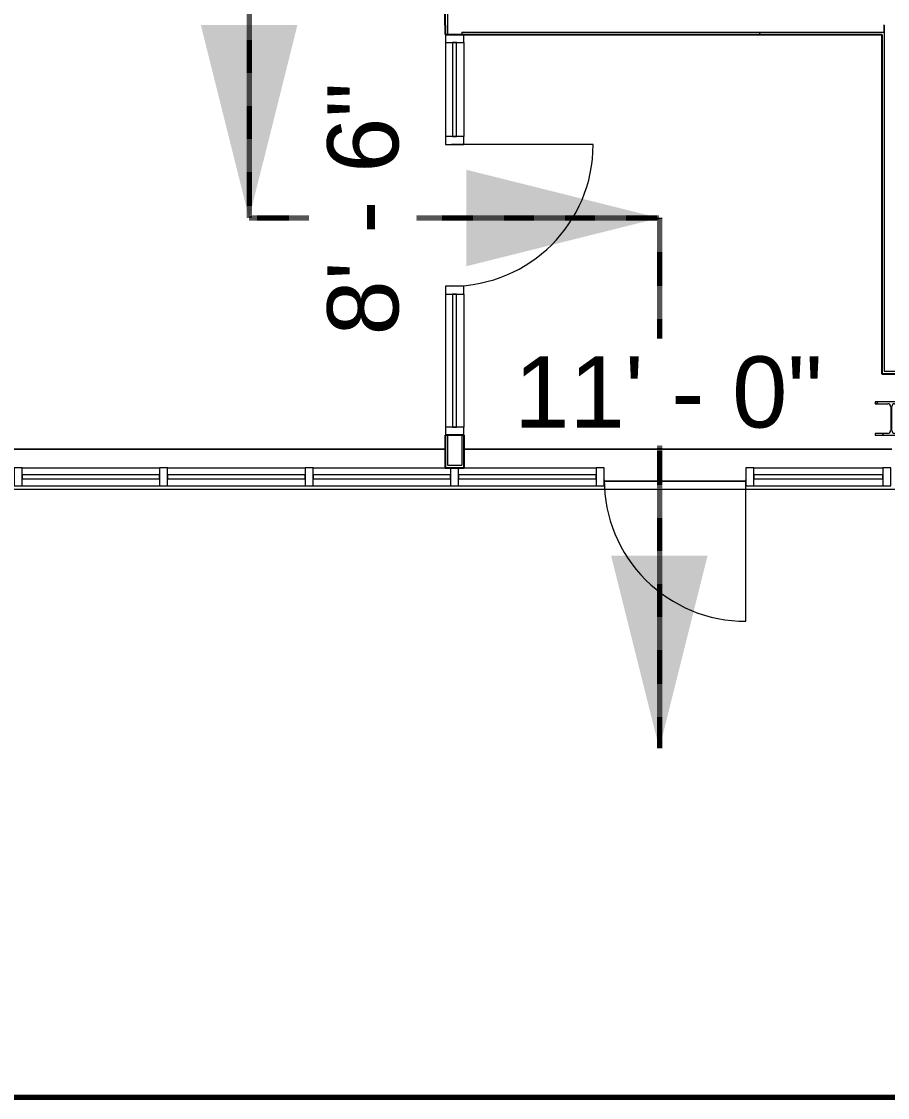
# Model space of a CAD drawing. Header units: inches. Extents: x 0 to 26364, y -23034 to 792.
# Drawn here: x 24027.6 to 24243, y -22952.1 to -22684.4 of the extents above; entities that cross this region are included whole.
import ezdxf

# ---------------------------------------------------------------- set-up
doc = ezdxf.new("R2010")
doc.units = ezdxf.units.IN
doc.header["$MEASUREMENT"] = 0
doc.linetypes.add('Dash', pattern=[0.25, 0.125, -0.125])
for name, color, linetype, lineweight in [('A-ANNO-IDEN', 131, 'Continuous', 9), ('A-ANNO-NOTE', 131, 'Continuous', 9), ('A-DOOR', 31, 'Continuous', 13), ('A-FLOR', 192, 'Continuous', 13), ('A-GENM', 13, 'Continuous', 13), ('A-GLAZ-CURT', 52, 'Continuous', 13), ('A-GLAZ-CWMG', 51, 'Continuous', 13), ('A-SITE-ROAD', 130, 'Continuous', 70), ('A-WALL', 113, 'Continuous', 13), ('A-WALL-PATT', 111, 'Continuous', 25), ('C-TOPO', 7, 'Continuous', 13), ('I-WALL', 2, 'Continuous', 13), ('L-SITE-WALL', 31, 'Continuous', 13), ('S-COLS', 52, 'Continuous', 13)]:
    doc.layers.add(name, color=color, linetype=linetype, lineweight=lineweight)
doc.styles.add('Arial_1', font='arial.ttf', dxfattribs={"height": 17.703593})
pattern_1 = [(0, (0, 0), (61.44, 15.36), [2.534, -43.546, 2.534, -43.546, -245.76]), (0, (0, 0), (61.44, 15.36), [-92.16, 2.534, -89.626, 2.534, -43.546, -107.52]), (0, (0, 0), (61.44, 15.36), [-230.4, 2.534, -28.186, 2.534, -74.266]), (120, (23.04, 7.68), (-44.02215, 45.528601), [2.534, -43.546, 2.534, -43.546, -245.76]), (120, (23.04, 7.68), (-44.02215, 45.528601), [-92.16, 2.534, -89.626, 2.534, -43.546, -107.52]), (120, (23.04, 7.68), (-44.02215, 45.528601), [-230.4, 2.534, -28.186, 2.534, -74.266]), (240, (30.72, 38.4), (-17.41785, -60.888601), [2.534, -43.546, 2.534, -43.546, -245.76]), (240, (30.72, 38.4), (-17.41785, -60.888601), [-92.16, 2.534, -89.626, 2.534, -43.546, -107.52]), (240, (30.72, 38.4), (-17.41785, -60.888601), [-230.4, 2.534, -28.186, 2.534, -74.266])]

# ---------------------------------------------------------------- blocks, each defined once
blk = doc.blocks.new('Struct_Xcel_Sports Complex_rvt-1-Egress Plan')
at = {"layer": 'A-FLOR', "color": 7}
for p, q in [((24132.95, -22790.8), (23954.27, -22790.8)), ((24244.02, -22790.8), (24137.7, -22790.8))]:
    blk.add_line(p, q, dxfattribs=at)
at = {"layer": 'L-SITE-WALL', "color": 7}
for p, q in [((23954.27, -22790.8), (24132.95, -22790.8)), ((24137.7, -22790.8), (24244.02, -22790.8)), ((24207.7, -22798.8), (24172.52, -22798.8))]:
    blk.add_line(p, q, dxfattribs=at)
blk = doc.blocks.new('W-Wide Flange-Column - B2_E-V4-Egress Plan')
at = {"layer": 'S-COLS', "lineweight": 9}
h = blk.add_hatch(dxfattribs=at)
h.set_pattern_fill('FP_3', color=256, style=0, pattern_type=2)
h.set_pattern_definition([(225, (24243.89, -22783.178), (19.00703, -19.00703), []), (225, (24243.89, -22811.978), (19.00703, -19.00703), [])])
h.paths.add_polyline_path([(4, 4.13), (-4, 4.13), (-4, 3.69), (-0.84, 3.69), (-0.35, 3.49), (-0.14, 3), (-0.14, -3), (-0.35, -3.49), (-0.84, -3.69), (-4, -3.69), (-4, -4.12), (4, -4.12), (4, -3.69), (0.84, -3.69), (0.35, -3.49), (0.14, -3), (0.14, 3), (0.35, 3.49), (0.84, 3.69), (4, 3.69)], flags=0)
at = {"layer": 'S-COLS', "lineweight": 15}
for p, q in [((4, 4.13), (-4, 4.13)), ((-4, 4.13), (-4, 3.69)), ((-4, 3.69), (-0.84, 3.69)), ((-0.14, 3), (-0.14, -3)), ((0.14, -3), (0.14, 3)), ((0.84, 3.69), (4, 3.69)), ((4, 3.69), (4, 4.13)), ((-0.84, -3.69), (-4, -3.69)), ((-4, -3.69), (-4, -4.12)), ((-4, -4.12), (4, -4.12)), ((4, -3.69), (0.84, -3.69)), ((4, -4.12), (4, -3.69))]:
    blk.add_line(p, q, dxfattribs=at)
for centre, start, end in [((-0.84, 3), 0, 90), ((0.84, 3), 90, 180), ((-0.84, -3), 270, 0), ((0.84, -3), 180, 270)]:
    blk.add_arc(centre, 0.691, start, end, dxfattribs=at)
blk = doc.blocks.new('System Panel - INSULATED LOW-E GLAZING _SEE ELEVATIONS FOR U-FACTOR_ SHGC_ _ LT_-1307209-Egress Plan')
at = {"layer": 'A-GLAZ-CURT', "lineweight": 9}
for p, q in [((16.03125, -0.25), (-16.03125, -0.25)), ((-16.03125, -0.25), (-16.03125, -1.25)), ((-16.03125, -1.25), (16.03125, -1.25)), ((16.03125, -1.25), (16.03125, -0.25))]:
    blk.add_line(p, q, dxfattribs=at)
at = {"layer": 'A-GLAZ-CURT'}
for p, q in [((-16.03125, -1.25), (-16.03125, -0.25)), ((16.03125, -0.25), (-16.03125, -0.25)), ((-16.03125, -1.25), (16.03125, -1.25)), ((16.03125, -0.25), (16.03125, -1.25))]:
    blk.add_line(p, q, dxfattribs=at)
blk = doc.blocks.new('Door_Single_Storefront - one-1371399-Egress Plan')
at = {"layer": 'A-DOOR'}
blk.add_line((-17.59375, 35.1875), (-17.59375, 0), dxfattribs=at)
blk.add_arc((-17.59375, 0), 35.1875, 360, 90, dxfattribs=at)
blk = doc.blocks.new('System Panel - INSULATED LOW-E GLAZING _SEE ELEVATIONS FOR U-FACTOR_ SHGC_ _ LT_-827433-Egress Plan')
at = {"layer": 'A-GLAZ-CURT', "lineweight": 9}
for p, q in [((17.09375, -0.25), (-17.09375, -0.25)), ((-17.09375, -0.25), (-17.09375, -1.25)), ((-17.09375, -1.25), (17.09375, -1.25)), ((17.09375, -1.25), (17.09375, -0.25))]:
    blk.add_line(p, q, dxfattribs=at)
at = {"layer": 'A-GLAZ-CURT'}
for p, q in [((-17.09375, -1.25), (-17.09375, -0.25)), ((17.09375, -0.25), (-17.09375, -0.25)), ((-17.09375, -1.25), (17.09375, -1.25)), ((17.09375, -0.25), (17.09375, -1.25))]:
    blk.add_line(p, q, dxfattribs=at)
blk = doc.blocks.new('Rectangular Mullion - Exterior 2_ x 4_5_-1307206-Egress Plan')
at = {"layer": 'A-GLAZ-CWMG'}
for p, q in [((24209.7, -22795.43), (24241.77, -22795.43)), ((24209.7, -22799.93), (24241.77, -22799.93))]:
    blk.add_line(p, q, dxfattribs=at)
blk = doc.blocks.new('Rectangular Mullion - Exterior 2_ x 4_5_-1146644-Egress Plan')
at = {"layer": 'A-GLAZ-CWMG'}
for p, q in [((24137.7, -22795.43), (24170.52, -22795.43)), ((24136.33, -22799.93), (24170.52, -22799.93))]:
    blk.add_line(p, q, dxfattribs=at)
blk = doc.blocks.new('Rectangular Mullion - Exterior 2_ x 4_5_-769200-Egress Plan')
at = {"layer": 'A-GLAZ-CWMG'}
for p, q in [((24100.14, -22795.43), (24132.95, -22795.43)), ((24100.14, -22799.93), (24134.33, -22799.93))]:
    blk.add_line(p, q, dxfattribs=at)
blk = doc.blocks.new('Rectangular Mullion - Exterior 2_ x 4_5_-1142342-Egress Plan')
at = {"layer": 'A-GLAZ-CWMG'}
for p, q in [((0, 3), (-2, 3)), ((-2, 3), (-2, -1.5)), ((0, -1.5), (0, 3)), ((-2, -1.5), (0, -1.5))]:
    blk.add_line(p, q, dxfattribs=at)
blk = doc.blocks.new('Rectangular Mullion - Exterior 2_ x 4_5_-1115231-Egress Plan')
at = {"layer": 'A-GLAZ-CWMG'}
for p, q in [((-1, 3), (1, 3)), ((-1, -1.5), (-1, 3)), ((1, 3), (1, -1.5)), ((1, -1.5), (-1, -1.5))]:
    blk.add_line(p, q, dxfattribs=at)
blk = doc.blocks.new('Rectangular Mullion - Exterior 2_ x 4_5_-V13-Egress Plan')
at = {"layer": 'A-GLAZ-CWMG'}
for p, q in [((26281.52, -22795.37), (26281.52, -22761.18)), ((26286.02, -22795.37), (26286.02, -22761.18))]:
    blk.add_line(p, q, dxfattribs=at)
blk = doc.blocks.new('System Panel - INSULATED LOW-E GLAZING _SEE ELEVATIONS FOR U-FACTOR_ SHGC_ _ LT_-1142335-Egress Plan')
at = {"layer": 'A-GLAZ-CURT', "lineweight": 9}
for p, q in [((16.53125, -0.25), (-16.53125, -0.25)), ((-16.53125, -0.25), (-16.53125, -1.25)), ((-16.53125, -1.25), (16.53125, -1.25)), ((16.53125, -1.25), (16.53125, -0.25))]:
    blk.add_line(p, q, dxfattribs=at)
at = {"layer": 'A-GLAZ-CURT'}
for p, q in [((-16.53125, -1.25), (-16.53125, -0.25)), ((16.53125, -0.25), (-16.53125, -0.25)), ((-16.53125, -1.25), (16.53125, -1.25)), ((16.53125, -0.25), (16.53125, -1.25))]:
    blk.add_line(p, q, dxfattribs=at)
blk = doc.blocks.new('System Panel - INSULATED LOW-E GLAZING _SEE ELEVATIONS FOR U-FACTOR_ SHGC_ _ LT_-1417941-Egress Plan')
at = {"layer": 'A-GLAZ-CURT', "lineweight": 9}
for p, q in [((11.69, -0.25), (-11.69, -0.25)), ((-11.69, -0.25), (-11.69, -1.25)), ((-11.69, -1.25), (11.69, -1.25)), ((11.69, -1.25), (11.69, -0.25))]:
    blk.add_line(p, q, dxfattribs=at)
at = {"layer": 'A-GLAZ-CURT'}
for p, q in [((-11.69, -1.25), (-11.69, -0.25)), ((11.69, -0.25), (-11.69, -0.25)), ((-11.69, -1.25), (11.69, -1.25)), ((11.69, -0.25), (11.69, -1.25))]:
    blk.add_line(p, q, dxfattribs=at)
blk = doc.blocks.new('Rectangular Mullion - Exterior 2_ x 4_5_-1312638-Egress Plan')
at = {"layer": 'A-GLAZ-CWMG'}
for p, q in [((24133.08, -22752.24), (24133.08, -22785.3)), ((24137.58, -22752.24), (24137.58, -22785.3))]:
    blk.add_line(p, q, dxfattribs=at)
blk = doc.blocks.new('Rectangular Mullion - Exterior 2_ x 4_5_-1417939-Egress Plan')
at = {"layer": 'A-GLAZ-CWMG'}
for p, q in [((24133.08, -22689.68), (24133.08, -22713.05)), ((24137.58, -22689.68), (24137.58, -22713.05))]:
    blk.add_line(p, q, dxfattribs=at)
blk = doc.blocks.new('Rectangular Mullion - Exterior 2_ x 4_5_-1142494-Egress Plan')
at = {"layer": 'A-GLAZ-CWMG'}
for p, q in [((-2, 3), (0, 3)), ((-2, -1.5), (-2, 3)), ((0, 3), (0, -1.5)), ((0, -1.5), (-2, -1.5))]:
    blk.add_line(p, q, dxfattribs=at)
blk = doc.blocks.new('Rectangular Mullion - Exterior 2_ x 4_5_-1142495-Egress Plan')
at = {"layer": 'A-GLAZ-CWMG'}
for p, q in [((0, 3), (-2, 3)), ((-2, 3), (-2, -1.5)), ((0, -1.5), (0, 3)), ((-2, -1.5), (0, -1.5))]:
    blk.add_line(p, q, dxfattribs=at)
blk = doc.blocks.new('Path of Travel - 02 Middle-1852239-Egress Plan')
at = {"layer": 'A-GENM', "linetype": 'Dash', "lineweight": 70}
blk.add_line((8.96, 0), (110.96, 0), dxfattribs=at)
blk = doc.blocks.new('Path of Travel - 02 Middle-1855634-Egress Plan')
at = {"layer": 'A-GENM', "linetype": 'Dash', "lineweight": 70}
blk.add_line((8.96, 0), (140.96, 0), dxfattribs=at)
blk = doc.blocks.new('Path of Travel - 02 Middle-1855327-Egress Plan')
at = {"layer": 'A-GENM', "linetype": 'Dash', "lineweight": 70}
blk.add_line((8.96, 0), (312.12, 0), dxfattribs=at)

msp = doc.modelspace()

# ---------------------------------------------------------------- hatches: boundary and pattern name
at = {"layer": 'A-ANNO-NOTE'}
for points in [[(24084.23, -22733.3), (24072.23, -22685.3), (24096.23, -22685.3), (24086.53, -22724.1)], [(24084.23, -22733.3), (24072.23, -22685.3), (24096.23, -22685.3), (24086.53, -22724.1)], [(24138.23, -22745.3), (24186.23, -22733.3), (24138.23, -22721.3), (24138.23, -22724.1)], [(24138.23, -22745.3), (24186.23, -22733.3), (24138.23, -22721.3), (24138.23, -22724.1)], [(24186.23, -22865.3), (24198.23, -22817.3), (24174.23, -22817.3)], [(24186.23, -22865.3), (24198.23, -22817.3), (24174.23, -22817.3)]]:
    msp.add_hatch(color=256, dxfattribs=at).paths.add_polyline_path(points, flags=0)
at = {"layer": 'A-WALL-PATT', "lineweight": 9}
h = msp.add_hatch(dxfattribs=at)
h.set_pattern_fill('FP_10', color=256, style=0, pattern_type=2)
h.set_pattern_definition(pattern_1)
h.paths.add_polyline_path([(24133.52, -22685.3), (24133.52, -22677.93), (24135.33, -22677.93), (24135.33, -22677.3), (24132.89, -22677.3), (24132.95, -22685.3)], flags=0)
h.paths.add_polyline_path([(24135.33, -22645.3), (24135.33, -22644.68), (24133.52, -22644.68), (24133.52, -22559.24), (24135.33, -22559.24), (24135.33, -22558.62), (24132.89, -22558.62), (24132.89, -22645.3)], flags=0)
h.paths.add_polyline_path([(24135.33, -22526.62), (24135.33, -22525.99), (24133.52, -22525.99), (24133.52, -22516.74), (24132.89, -22516.74), (24132.89, -22526.62)], flags=0)
h = msp.add_hatch(dxfattribs=at)
h.set_pattern_fill('FP_10', color=256, style=0, pattern_type=2)
h.set_pattern_definition(pattern_1)
h.paths.add_polyline_path([(24241.52, -22687.68), (24241.52, -22687.05), (24137.7, -22687.05), (24137.7, -22687.68), (24188.22, -22687.68)], flags=0)

# ---------------------------------------------------------------- linework, layer by layer
at = {"layer": 'A-SITE-ROAD'}
msp.add_line((26158.89, -22952.07), (23703.9, -22952.07), dxfattribs=at)
at = {"layer": 'A-WALL', "lineweight": 9}
for p, q in [((24133.52, -22677.93), (24133.52, -22685.3)), ((24133.58, -22685.3), (24133.52, -22685.3)), ((24133.58, -22685.3), (24133.58, -22687.68)), ((24137.08, -22687.05), (24242.02, -22687.05)), ((24137.08, -22687.05), (24137.08, -22687.68)), ((24242.02, -22685.3), (24242.02, -22687.05)), ((24242.14, -22685.3), (24242.02, -22685.3)), ((24242.14, -22685.3), (24242.14, -22771.43)), ((24242.14, -22771.43), (24245.64, -22771.43)), ((24133.58, -22787.3), (24133.58, -22794.8)), ((24137.08, -22787.3), (24137.08, -22794.8)), ((24133.58, -22794.8), (24137.08, -22794.8))]:
    msp.add_line(p, q, dxfattribs=at)
at = {"layer": 'C-TOPO'}
for p, q in [((24172.52, -22798.8), (24207.7, -22798.8)), ((24207.7, -22798.8), (24172.52, -22798.8)), ((26363.97, -22952.07), (23703.9, -22952.07)), ((26284.89, -22952.07), (23703.9, -22952.07))]:
    msp.add_line(p, q, dxfattribs=at)
at = {"layer": 'I-WALL', "lineweight": 25}
for p, q in [((24132.89, -22677.3), (24132.89, -22685.3)), ((24132.89, -22685.3), (24132.95, -22685.3)), ((24132.95, -22685.3), (24132.95, -22687.68)), ((24132.95, -22687.68), (24241.52, -22687.68)), ((24241.52, -22687.68), (24241.52, -22772.05)), ((24241.52, -22772.05), (24246.27, -22772.05)), ((24137.7, -22787.3), (24132.95, -22787.3)), ((24132.95, -22787.3), (24132.95, -22795.43)), ((24137.7, -22795.43), (24137.7, -22787.3)), ((24132.95, -22795.43), (24137.7, -22795.43))]:
    msp.add_line(p, q, dxfattribs=at)
at = {"layer": 'L-SITE-WALL'}
for p, q in [((24172.52, -22798.8), (24207.7, -22798.8)), ((25232.82, -22800.8), (22652.39, -22800.8))]:
    msp.add_line(p, q, dxfattribs=at)

# ---------------------------------------------------------------- block references
at = {"layer": 'A-DOOR'}
for p, rotation in [((24134.58, -22732.65), 270), ((24190.11, -22798.43), 180)]:
    msp.add_blockref('Door_Single_Storefront - one-1371399-Egress Plan', p, dxfattribs=dict(at, rotation=rotation))
at = {"layer": 'A-GENM', "extrusion": (0, 0, -1), "rotation": 270}
msp.add_blockref('Path of Travel - 02 Middle-1855327-Egress Plan', (-24084.23, -22421.19), dxfattribs=at)
at = {"layer": 'A-GENM'}
msp.add_blockref('Path of Travel - 02 Middle-1852239-Egress Plan', (24075.27, -22733.3), dxfattribs=at)
at = {"layer": 'A-GENM', "rotation": 270}
msp.add_blockref('Path of Travel - 02 Middle-1855634-Egress Plan', (24186.23, -22724.34), dxfattribs=at)
at = {"layer": 'A-GLAZ-CURT'}
for name, p, rotation in [('System Panel - INSULATED LOW-E GLAZING _SEE ELEVATIONS FOR U-FACTOR_ SHGC_ _ LT_-1417941-Egress Plan', (24134.58, -22701.37), 90), ('System Panel - INSULATED LOW-E GLAZING _SEE ELEVATIONS FOR U-FACTOR_ SHGC_ _ LT_-1142335-Egress Plan', (24134.58, -22768.77), 90), ('System Panel - INSULATED LOW-E GLAZING _SEE ELEVATIONS FOR U-FACTOR_ SHGC_ _ LT_-827433-Egress Plan', (24044.86, -22798.43), 180), ('System Panel - INSULATED LOW-E GLAZING _SEE ELEVATIONS FOR U-FACTOR_ SHGC_ _ LT_-827433-Egress Plan', (24081.05, -22798.43), 180), ('System Panel - INSULATED LOW-E GLAZING _SEE ELEVATIONS FOR U-FACTOR_ SHGC_ _ LT_-827433-Egress Plan', (24117.23, -22798.43), 180), ('System Panel - INSULATED LOW-E GLAZING _SEE ELEVATIONS FOR U-FACTOR_ SHGC_ _ LT_-827433-Egress Plan', (24153.42, -22798.43), 180), ('System Panel - INSULATED LOW-E GLAZING _SEE ELEVATIONS FOR U-FACTOR_ SHGC_ _ LT_-1307209-Egress Plan', (24225.73, -22798.43), 180)]:
    msp.add_blockref(name, p, dxfattribs=dict(at, rotation=rotation))
at = {"layer": 'A-GLAZ-CWMG', "extrusion": (0, 0, -1), "rotation": 90}
for name, p in [('Rectangular Mullion - Exterior 2_ x 4_5_-1142494-Egress Plan', (-24134.58, -22687.68)), ('Rectangular Mullion - Exterior 2_ x 4_5_-1115231-Egress Plan', (-24134.58, -22714.05)), ('Rectangular Mullion - Exterior 2_ x 4_5_-1115231-Egress Plan', (-24134.58, -22751.24))]:
    msp.add_blockref(name, p, dxfattribs=at)
at = {"layer": 'A-GLAZ-CWMG'}
for name, p in [('Rectangular Mullion - Exterior 2_ x 4_5_-1417939-Egress Plan', (0, 0)), ('Rectangular Mullion - Exterior 2_ x 4_5_-1312638-Egress Plan', (0, 0)), ('Rectangular Mullion - Exterior 2_ x 4_5_-769200-Egress Plan', (0, 0)), ('Rectangular Mullion - Exterior 2_ x 4_5_-1146644-Egress Plan', (0, 0)), ('Rectangular Mullion - Exterior 2_ x 4_5_-1307206-Egress Plan', (0, 0)), ('Rectangular Mullion - Exterior 2_ x 4_5_-1142342-Egress Plan', (24243.77, -22798.43))]:
    msp.add_blockref(name, p, dxfattribs=at)
at = {"layer": 'A-GLAZ-CWMG', "rotation": 270}
for name, p in [('Rectangular Mullion - Exterior 2_ x 4_5_-1142495-Egress Plan', (24134.58, -22787.3)), ('Rectangular Mullion - Exterior 2_ x 4_5_-V13-Egress Plan', (46823.13, 3486.09)), ('Rectangular Mullion - Exterior 2_ x 4_5_-V13-Egress Plan', (46859.32, 3486.09))]:
    msp.add_blockref(name, p, dxfattribs=at)
at = {"layer": 'A-GLAZ-CWMG', "extrusion": (0, 0, -1)}
for p in [(-24026.77, -22798.43), (-24062.95, -22798.43), (-24099.14, -22798.43), (-24135.33, -22798.43), (-24171.52, -22798.43), (-24208.7, -22798.43)]:
    msp.add_blockref('Rectangular Mullion - Exterior 2_ x 4_5_-1115231-Egress Plan', p, dxfattribs=at)
at = {"layer": 'S-COLS', "rotation": 180}
msp.add_blockref('W-Wide Flange-Column - B2_E-V4-Egress Plan', (24243.89, -22783.18), dxfattribs=at)

# ---------------------------------------------------------------- next in the draw order: texts
at = {"layer": 'A-ANNO-IDEN', "insert": (24103.65, -22731.04), "char_height": 17.704, "width": 74.952, "attachment_point": 2, "rotation": 90, "line_spacing_factor": 0.938532, "style": 'Arial_1', "bg_fill": 3, "box_fill_scale": 1.25, "bg_fill_color": 0, "bg_fill_transparency": 0}
msp.add_mtext('8\' - 6"', dxfattribs=at)
at = {"layer": 'A-ANNO-IDEN', "insert": (24188.49, -22767.72), "char_height": 17.704, "width": 91.368, "attachment_point": 2, "line_spacing_factor": 0.938532, "style": 'Arial_1', "bg_fill": 3, "box_fill_scale": 1.25, "bg_fill_color": 0, "bg_fill_transparency": 0}
msp.add_mtext('11\' - 0"', dxfattribs=at)

# ---------------------------------------------------------------- next in the draw order: block references
at = {"lineweight": 5}
msp.add_blockref('Struct_Xcel_Sports Complex_rvt-1-Egress Plan', (0, 0), dxfattribs=at)

doc.saveas('drawing.dxf')
